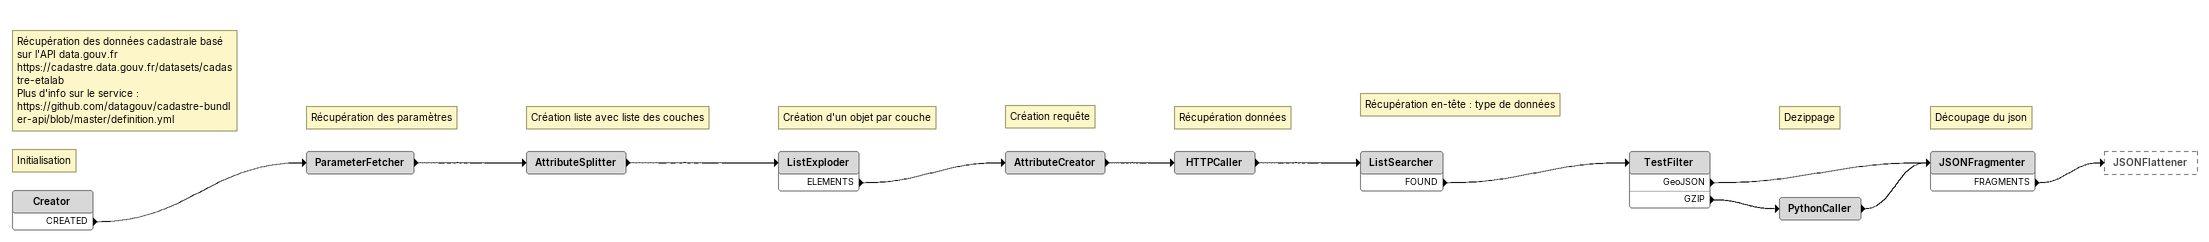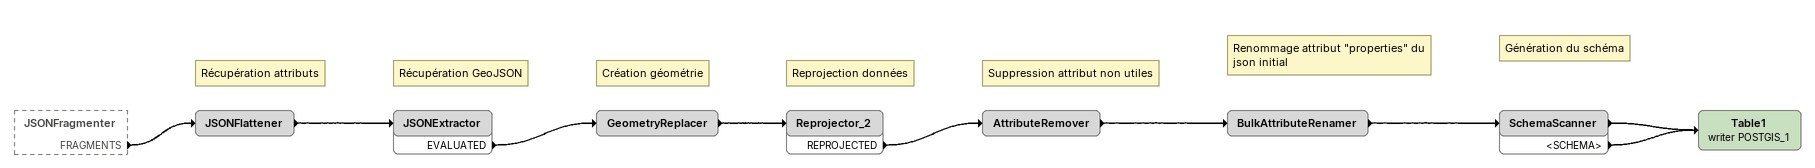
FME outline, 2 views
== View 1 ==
Note: Récupération des données cadastrale basé sur l'API data.gouv.fr / https://cadastre.data.gouv.fr/datasets/cadastre-etalab / Plus d'info sur le service : / https://github.com/datagouv/cadastre-bundler-api/blob/master/definition.yml
Note: Initialisation
Creator
    CREATED -> ParameterFetcher
Note: Récupération des paramètres
ParameterFetcher
    -> AttributeSplitter
Note: Création liste avec liste des couches
AttributeSplitter
    -> ListExploder
Note: Création d'un objet par couche
ListExploder
    ELEMENTS -> AttributeCreator
Note: Création requête
AttributeCreator
    -> HTTPCaller
Note: Récupération données
HTTPCaller
    -> ListSearcher
Note: Récupération en-tête : type de données
ListSearcher
    FOUND -> TestFilter
TestFilter
    GeoJSON -> JSONFragmenter
    GZIP -> PythonCaller
Note: Dezippage
PythonCaller
    -> JSONFragmenter
Note: Découpage du json
JSONFragmenter
    FRAGMENTS -> JSONFlattener

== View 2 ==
JSONFragmenter [outside]
    FRAGMENTS -> JSONFlattener
Note: Récupération attributs
JSONFlattener
    -> JSONExtractor
Note: Récupération GeoJSON
JSONExtractor
    EVALUATED -> GeometryReplacer
Note: Création géométrie
GeometryReplacer
    -> Reprojector_2
Note: Reprojection données
Reprojector_2
    REPROJECTED -> AttributeRemover
Note: Suppression attribut non utiles
AttributeRemover
    -> BulkAttributeRenamer
Note: Renommage attribut "properties" du json initial
BulkAttributeRenamer
    -> SchemaScanner
Note: Génération du schéma
SchemaScanner
    -> Table1 (writer POSTGIS_1)
    <SCHEMA> -> Table1 (writer POSTGIS_1)
Table1 (writer POSTGIS_1)
